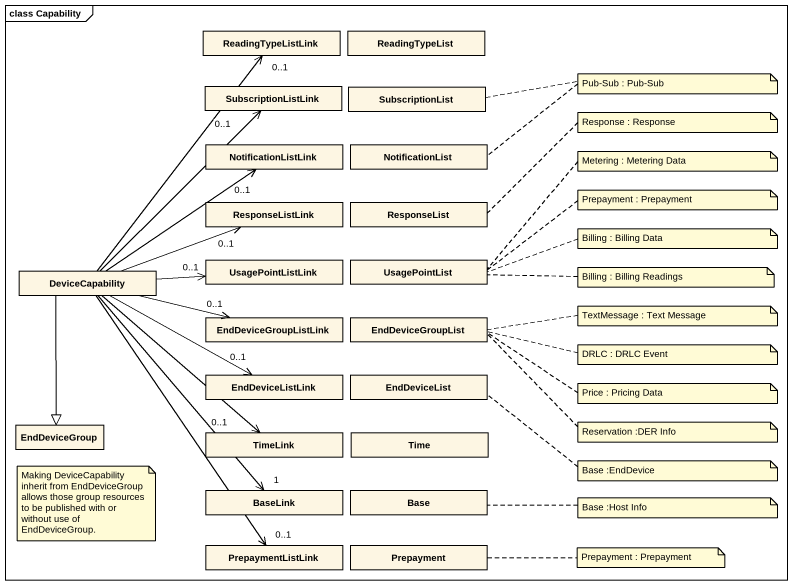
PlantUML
@startuml
mainframe class Capability
hide circle
hide empty members
class ReadingTypeListLink
class ReadingTypeList
class SubscriptionListLink
class SubscriptionList
class NotificationListLink
class NotificationList
class ResponseListLink
class ResponseList
class DeviceCapability
class UsagePointListLink
class UsagePointList
class EndDeviceGroupListLink
class EndDeviceGroupList
class EndDeviceListLink
class EndDeviceList
class EndDeviceGroup
class TimeLink
class Time
class BaseLink
class Base
class PrepaymentListLink
class Prepayment
DeviceCapability -up-> "0..1" ReadingTypeListLink
DeviceCapability -up-> "0..1" SubscriptionListLink
DeviceCapability -up-> "0..1" NotificationListLink
DeviceCapability -right-> "0..1" ResponseListLink
DeviceCapability -right-> "0..1" UsagePointListLink
DeviceCapability -right-> "0..1" EndDeviceGroupListLink
DeviceCapability -right-> "0..1" EndDeviceListLink
DeviceCapability --|> EndDeviceGroup
DeviceCapability --> "0..1" TimeLink
DeviceCapability --> "1" BaseLink
DeviceCapability --> "0..1" PrepaymentListLink
note as N1
  Pub-Sub : Pub-Sub
end note
N1 .. NotificationList
N1 .. SubscriptionList
note right of ResponseList : Response : Response
note right of UsagePointList : Metering : Metering Data
note right of UsagePointList : Prepayment : Prepayment
note right of UsagePointList : Billing : Billing Data
note right of UsagePointList : Billing : Billing Readings
note right of EndDeviceGroupList : TextMessage : Text Message
note right of EndDeviceGroupList : DRLC : DRLC Event
note right of EndDeviceGroupList : Price : Pricing Data
note right of EndDeviceGroupList : Reservation :DER Info
note as N11
  Making DeviceCapability inherit from EndDeviceGroup allows those group resources to be published with or without use of EndDeviceGroup.
end note
note right of EndDeviceList : Base :EndDevice
note right of Base : Base :Host Info
note right of Prepayment : Prepayment : Prepayment
@enduml
